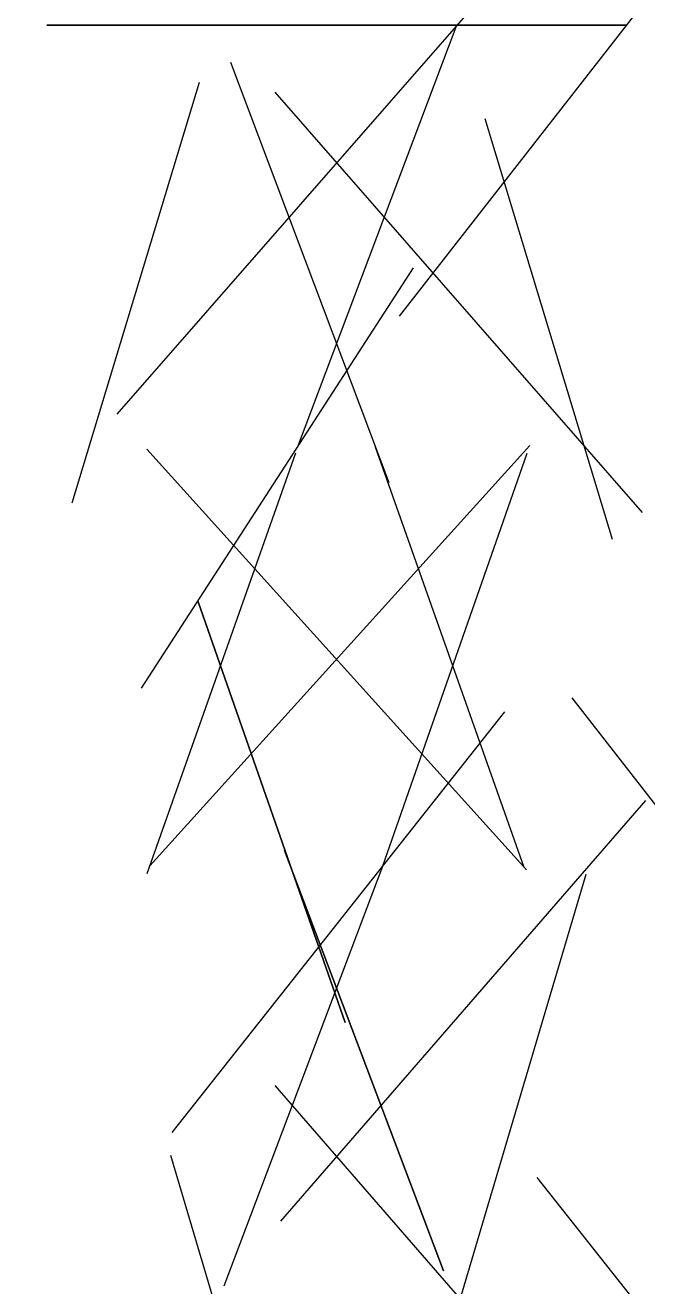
# Model space of a CAD drawing. Header units: millimetres. Extents: x -104 to -93.6, y 32 to 53.
import ezdxf

# ---------------------------------------------------------------- set-up
doc = ezdxf.new("R2010")
doc.units = ezdxf.units.MM
for name, color, linetype, true_color in [('图层 01', 1, 'Continuous', 0xff0000), ('图层 02', 5, 'Continuous', 0x0000ff), ('默认值', 18, 'Continuous', 0x000000)]:
    doc.layers.add(name, color=color, linetype=linetype, true_color=true_color)

msp = doc.modelspace()

# ---------------------------------------------------------------- linework, layer by layer
at = {"layer": '图层 01', "extrusion": (0.9988542317685308, -0.04477681253357542, 0.01688966362693887)}
msp.add_lwpolyline([(48.3058344716529, 4.61667240726555), (41.2968051222532, 7.257425626605403)], dxfattribs=at)
at = {"layer": '图层 01', "extrusion": (0.9765192828461822, 0.2061777146168352, -0.06245670680524745)}
msp.add_lwpolyline([(73.26525857479191, 1.165996718167496), (66.0829190780341, 3.290630648874831)], dxfattribs=at)
at = {"layer": '图层 01', "extrusion": (0.9765192828461822, 0.2061777146168352, -0.06245670680524752)}
msp.add_lwpolyline([(66.0829190780341, 3.290630648874826), (73.26525857479191, 1.165996718167486)], dxfattribs=at)
at = {"layer": '图层 01', "extrusion": (0.06245670680524771, 0.2061777146168358, 0.9765192828461821)}
msp.add_lwpolyline([(111.8402467563639, -20.99419975277315), (111.8402467563639, -13.50420175636485)], dxfattribs=at)
at = {"layer": '图层 01', "extrusion": (-0.01688966362693861, 0.04477681253357475, 0.9988542317685308)}
msp.add_lwpolyline([(75.61243678836483, -84.6060447227397), (75.61243678836482, -77.11604672633139)], dxfattribs=at)
at = {"layer": '图层 01', "extrusion": (-0.01688966362693861, -0.04477681253357475, 0.9988542317685308)}
msp.add_lwpolyline([(-109.2798477141597, 15.40734250986288), (-109.2798477141597, 7.917344513454573)], dxfattribs=at)
at = {"layer": '图层 01', "extrusion": (0.06245670680524765, -0.2061777146168357, 0.9765192828461823)}
msp.add_lwpolyline([(-77.28089405554569, 79.01918747982941), (-77.28089405554569, 71.5291894834211)], dxfattribs=at)
at = {"layer": '图层 01', "extrusion": (0.9765192828461823, -0.2061777146168352, -0.0624567068052475)}
msp.add_lwpolyline([(32.44319089026399, -3.603719891001484), (25.26085139350617, -5.72835382170882)], dxfattribs=at)
at = {"layer": '图层 01', "extrusion": (0.9988542317685308, 0.04477681253357542, 0.01688966362693887)}
msp.add_lwpolyline([(57.15535398448624, 8.37298890132517), (50.14632463508653, 5.732235681985316)], dxfattribs=at)
at = {"layer": '图层 01', "extrusion": (0.9912287347345776, 0.1246046223484377, -0.04403729698666659)}
msp.add_lwpolyline([(58.61112549957559, 1.17243958240676), (51.54232580184274, 3.648755559727186)], dxfattribs=at)
at = {"layer": '图层 01', "extrusion": (0.9901366733722836, -0.1322435048897959, 0.04627119468665214)}
msp.add_lwpolyline([(31.96943296218627, 6.61414283598539), (24.89212149093658, 9.066026260032654)], dxfattribs=at)
at = {"layer": '图层 01', "extrusion": (-0.04627119468665265, 0.1322435048897977, 0.9901366733722835)}
msp.add_lwpolyline([(81.10252960756353, -67.60743090496149), (81.10252960756353, -75.09742890136978)], dxfattribs=at)
at = {"layer": '图层 01', "extrusion": (-0.04627119468665235, 0.1322435048897969, 0.9901366733722837)}
msp.add_lwpolyline([(81.10252960756353, -75.0974289013698), (81.10252960756353, -67.60743090496149)], dxfattribs=at)
at = {"layer": '图层 01', "extrusion": (0.04403729698666712, 0.1246046223484401, 0.9912287347345772)}
msp.add_lwpolyline([(109.0891525856686, -10.1919897075789), (109.0891525856686, -2.701991711170598)], dxfattribs=at)
at = {"layer": '图层 01', "extrusion": (0.04403729698666727, -0.1246046223484405, 0.9912287347345771)}
msp.add_lwpolyline([(-77.22550348223683, 76.73728187546087), (-77.22550348223683, 69.24728387905256)], dxfattribs=at)
at = {"layer": '图层 01', "extrusion": (-0.04627119468665288, -0.1322435048897976, 0.9901366733722834)}
msp.add_lwpolyline([(-105.4176203508246, 11.83184268166979), (-105.4176203508246, 4.341844685261487)], dxfattribs=at)
at = {"layer": '图层 01', "extrusion": (0.9901366733722834, 0.1322435048897976, 0.04627119468665288)}
msp.add_lwpolyline([(58.12982997930526, 12.09544863031093), (51.05251850805556, 9.643565206263656)], dxfattribs=at)
at = {"layer": '图层 01', "extrusion": (0.9912287347345776, -0.1246046223484379, -0.04403729698666635)}
msp.add_lwpolyline([(33.96434279739734, -0.1591240625875079), (26.89554309966449, -2.635440039907917)], dxfattribs=at)
at = {"layer": '图层 01', "extrusion": (0.9992267123951596, 0.03677509898257362, -0.01391291956360004)}
msp.add_lwpolyline([(42.79763388073253, 2.636789081990222), (35.79153856303506, 5.28531667020559)], dxfattribs=at)
at = {"layer": '图层 01', "extrusion": (0.9749983377723587, -0.2130003279959106, 0.0633174669011021)}
msp.add_lwpolyline([(16.34910946128855, 7.461703296315271), (9.155174952146023, 9.546739570428606)], dxfattribs=at)
at = {"layer": '图层 01', "extrusion": (-0.06331746690110314, 0.2130003279959141, 0.9749983377723579)}
msp.add_lwpolyline([(87.61838481590802, -63.2991256176257), (87.61838481590803, -55.80912762121741)], dxfattribs=at)
at = {"layer": '图层 01', "extrusion": (0.01391291956360007, 0.03677509898257359, 0.9992267123951596)}
msp.add_lwpolyline([(105.4956851391926, -1.798165172758368), (105.4956851391926, 5.69183282364993)], dxfattribs=at)
at = {"layer": '图层 01', "extrusion": (0.01391291956359962, -0.0367750989825728, 0.9992267123951596)}
msp.add_lwpolyline([(-79.32767727274343, 64.55699276430997), (-79.32767727274344, 72.04699076071823)], dxfattribs=at)
at = {"layer": '图层 01', "extrusion": (0.01391291956359995, -0.03677509898257369, 0.9992267123951596)}
msp.add_lwpolyline([(-79.32767727274344, 72.04699076071824), (-79.32767727274343, 64.55699276430997)], dxfattribs=at)
at = {"layer": '图层 01', "extrusion": (-0.06331746690110251, -0.2130003279959134, 0.9749983377723581)}
msp.add_lwpolyline([(-101.7977748245783, 10.54603031585137), (-101.7977748245783, 3.05603231944307)], dxfattribs=at)
at = {"layer": '图层 01', "extrusion": (0.9749983377723587, 0.2130003279959105, 0.06331746690110228)}
msp.add_lwpolyline([(58.52430951487838, 14.39951899557315), (51.33037500573585, 12.31448272145981)], dxfattribs=at)
at = {"layer": '图层 01', "extrusion": (0.9992267123951596, -0.03677509898257359, -0.01391291956360007)}
msp.add_lwpolyline([(35.52987598835279, 4.271686096001432), (28.52378067065531, 1.623158507786057)], dxfattribs=at)
at = {"layer": '图层 02', "extrusion": (0.9412587146299233, -0.2661040394140851, 0.207895820883277)}
msp.add_lwpolyline([(23.57750327133213, 23.16387667622012), (15.97453569796545, 28.75483738859991)], dxfattribs=at)
at = {"layer": '图层 02', "extrusion": (0.9852750734643932, 0.1287142003340482, -0.1125419221539283)}
msp.add_lwpolyline([(65.97770292476841, -7.981616704465356), (58.82766363081369, -1.82199855851319)], dxfattribs=at)
at = {"layer": '图层 02', "extrusion": (-0.2078958208832771, 0.2661040394140854, 0.9412587146299233)}
msp.add_lwpolyline([(49.03524908796464, -97.05925581419291), (49.03524908796463, -87.62188554440695)], dxfattribs=at)
at = {"layer": '图层 02', "extrusion": (0.1125419221539287, 0.1287142003340486, 0.9852750734643932)}
msp.add_lwpolyline([(107.7618954392457, 23.46920522944268), (107.7618954392457, 32.90657549922864)], dxfattribs=at)
at = {"layer": '图层 02', "extrusion": (0.1125419221539285, -0.1287142003340485, 0.9852750734643932)}
msp.add_lwpolyline([(-41.00082564147512, 106.3380484826149), (-41.00082564147511, 96.90067821282895)], dxfattribs=at)
at = {"layer": '图层 02', "extrusion": (-0.2078958208832771, -0.2661040394140854, 0.9412587146299233)}
msp.add_lwpolyline([(-106.6841069864154, -14.19041256102066), (-106.6841069864154, -23.62778283080661)], dxfattribs=at)
at = {"layer": '图层 02', "extrusion": (0.9412587146299233, 0.2661040394140851, 0.207895820883277)}
msp.add_lwpolyline([(77.33637427028518, 25.81440843986017), (69.73340669691851, 20.22344772748038)], dxfattribs=at)
at = {"layer": '图层 02', "extrusion": (0.9852750734643932, -0.1287142003340482, -0.1125419221539283)}
msp.add_lwpolyline([(40.38012280214869, -4.474690799295518), (33.23008350819397, -10.63430894524769)], dxfattribs=at)
at = {"layer": '图层 02', "extrusion": (0.8834711897274546, 0.3933243201754501, -0.2545086169073178)}
msp.add_lwpolyline([(84.31837841854295, -14.12832758872985), (76.12529248332868, -9.444600390521806)], dxfattribs=at)
at = {"layer": '图层 02', "extrusion": (0.2545086169073166, 0.3933243201754501, 0.883471189727455)}
msp.add_lwpolyline([(108.4799693001629, 13.44103422263808), (108.4799693001629, 22.87840449242401)], dxfattribs=at)
at = {"layer": '图层 02', "extrusion": (0.9999671233714318, -0.006014733501443206, 0.005438304622828316)}
msp.add_lwpolyline([(45.38009533148005, 2.174775813827844), (38.37976166876415, 8.50401638594125)], dxfattribs=at)
at = {"layer": '图层 02', "extrusion": (-0.005438304622827303, 0.006014733501442097, 0.9999671233714318)}
msp.add_lwpolyline([(-101.9686896862349, 45.94200629704547), (-95.63922012939429, 38.941879674043)], dxfattribs=at)
at = {"layer": '图层 02', "extrusion": (-0.005438304622827306, -0.006014733501442085, 0.9999671233714318)}
msp.add_lwpolyline([(-95.58388896911352, 46.00655270879914), (-101.9133585259541, 39.00642608579667)], dxfattribs=at)
at = {"layer": '图层 02', "extrusion": (0.2545086169073174, -0.39332432017545, 0.883471189727455)}
msp.add_lwpolyline([(-57.42493246215356, 85.92562877108914), (-57.42493246215357, 76.48825850130319)], dxfattribs=at)
at = {"layer": '图层 02', "extrusion": (0.883471189727456, -0.3933243201754481, -0.2545086169073165)}
msp.add_lwpolyline([(3.947775493548505, -22.47813638599188), (-4.245310441665772, -27.16186358419992)], dxfattribs=at)
at = {"layer": '图层 02', "extrusion": (0.9999671233714318, 0.006014733501442092, 0.005438304622827305)}
msp.add_lwpolyline([(46.56867247856913, 8.556568795606653), (39.56833881585323, 2.227328223493251)], dxfattribs=at)
at = {"layer": '图层 02', "extrusion": (0.9462019830640748, 0.2536531619503684, -0.2009026646866407)}
msp.add_lwpolyline([(64.59213647490182, -14.16745149689806), (57.04016326562162, -8.507799718267686)], dxfattribs=at)
at = {"layer": '图层 02', "extrusion": (0.9824345866153616, -0.1408873571404761, 0.1223643560023734)}
msp.add_lwpolyline([(24.13733512709805, 13.64898013418393), (16.95822960209783, 19.77469653881374)], dxfattribs=at)
at = {"layer": '图层 02', "extrusion": (0.2009026646866409, 0.2536531619503694, 0.9462019830640743)}
msp.add_lwpolyline([(101.0671289553414, 28.5574890538674), (101.0671289553414, 37.99485932365334)], dxfattribs=at)
at = {"layer": '图层 02', "extrusion": (-0.1223643560023739, 0.1408873571404763, 0.9824345866153615)}
msp.add_lwpolyline([(52.19159120665113, -93.80004898481596), (52.19159120665113, -84.36267871503)], dxfattribs=at)
at = {"layer": '图层 02', "extrusion": (-0.1223643560023748, -0.1408873571404777, 0.9824345866153612)}
msp.add_lwpolyline([(-97.00124355147162, -31.69970314108619), (-97.00124355147162, -41.13707341087214)], dxfattribs=at)
at = {"layer": '图层 02', "extrusion": (0.2009026646866403, -0.2536531619503693, 0.9462019830640744)}
msp.add_lwpolyline([(-53.83869830463479, 90.657834897597), (-53.8386983046348, 81.22046462781107)], dxfattribs=at)
at = {"layer": '图层 02', "extrusion": (0.9462019830640748, -0.2536531619503684, -0.2009026646866407)}
msp.add_lwpolyline([(13.42500162449949, -14.71861247011031), (5.873028415219292, -20.37826424874068)], dxfattribs=at)
at = {"layer": '图层 02', "extrusion": (0.9824345866153615, 0.1408873571404758, 0.1223643560023734)}
msp.add_lwpolyline([(52.18860502507397, 19.87061633871667), (45.00949950007375, 13.74489993408683)], dxfattribs=at)
at = {"layer": '默认值'}
for p, q in [((-100.8040093959334, 53), (-103.6324365206796, 53, 2.828427124746195)), ((-103.6324365206796, 53, 2.828427124746192), (-103.6324365206796, 53, 6.828427124746194)), ((-103.6324365206796, 53, 6.828427124746192), (-100.8040093959334, 53, 9.656854249492383)), ((-100.8040093959334, 53, 9.656854249492383), (-96.80400939593338, 53, 9.656854249492383)), ((-96.80400939593338, 53), (-100.8040093959334, 53)), ((-96.80400939593338, 53, 9.656854249492387), (-93.97558227118719, 53, 6.828427124746195)), ((-93.97558227118719, 53, 2.828427124746197), (-96.80400939593338, 53)), ((-93.97558227118719, 53, 6.828427124746196), (-93.97558227118719, 53, 2.828427124746193))]:
    msp.add_line(p, q, dxfattribs=at)
at = {"layer": '默认值', "extrusion": (0, 1, 0)}
for points in [[(103.990879973159, 5.468803665615875), (102.0188661596648, 8.948913077601127)], [(102.9244953487883, 1.613570361014734), (103.990879973159, 5.468803665615876)], [(99.44438593680306, -0.3584434524793956), (102.9244953487883, 1.613570361014736)], [(102.0188661596648, 8.948913077601127), (98.1636328550637, 10.01529770197178)], [(95.58915263220192, 0.707941171891262), (99.44438593680306, -0.3584434524793956)], [(98.1636328550637, 10.01529770197179), (94.68352344307844, 8.043283888477657)], [(93.61713881870779, 4.188050583876513), (95.58915263220192, 0.7079411718912594)], [(94.68352344307844, 8.043283888477657), (93.61713881870779, 4.188050583876514)], [(101.918299609481, 0.6314156922163114), (103.9738803691751, 4.062827608669238)], [(103.9738803691751, 4.062827608669238), (103.0010208284633, 7.942717338293775)], [(103.0010208284633, 7.942717338293775), (99.56960891201034, 9.998298097987934)], [(98.03840987985642, -0.3414438484955404), (101.918299609481, 0.6314156922163114)], [(99.56960891201034, 9.998298097987934), (95.6897191823858, 9.025438557276082)], [(94.60699796340349, 1.714136911198629), (98.03840987985642, -0.341443848495544)], [(95.6897191823858, 9.02543855727609), (93.63413842269163, 5.594026640823152)], [(93.63413842269163, 5.594026640823152), (94.60699796340349, 1.714136911198629)], [(103.5826681969739, 2.712268207693313), (103.6793817594424, 6.711098847622267)], [(103.6793817594424, 6.711098847622267), (100.9201683129863, 9.607085925786755)], [(100.6866811188095, -0.0469452387628309), (103.5826681969739, 2.712268207693313)], [(100.9201683129863, 9.607085925786755), (96.92133767305732, 9.703799488255221)], [(96.68785047888049, 0.0497683237056492), (100.6866811188095, -0.0469452387628309)], [(96.92133767305732, 9.703799488255221), (94.02535059489284, 6.944586041799084)], [(93.92863703242436, 2.945755401870123), (96.68785047888049, 0.0497683237056492)], [(94.02535059489283, 6.944586041799091), (93.92863703242436, 2.945755401870123)]]:
    msp.add_lwpolyline(points, dxfattribs=at)

doc.saveas('drawing.dxf')
